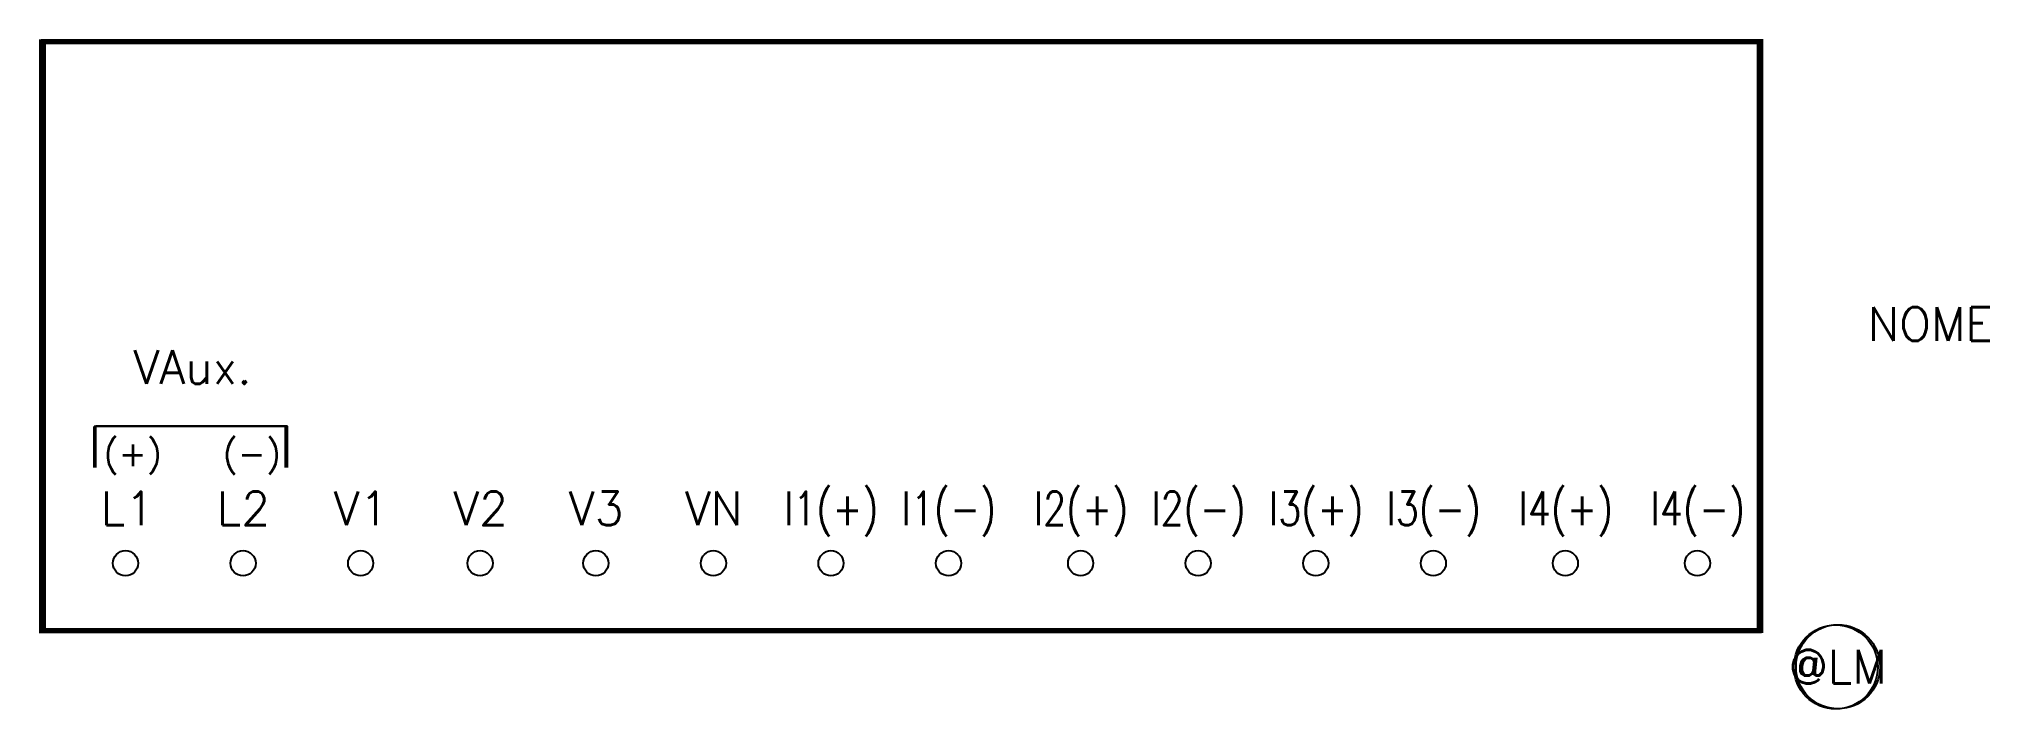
# Model space of a CAD drawing. Header units: millimetres. Extents: x 0 to 116, y -40 to 0.
import ezdxf
from ezdxf.enums import TextEntityAlignment as Align

# ---------------------------------------------------------------- set-up
doc = ezdxf.new("R2010")
doc.units = ezdxf.units.MM
doc.styles.add('ROMANS', font='romans', dxfattribs={"height": 0.2})

# ---------------------------------------------------------------- blocks, each defined once
blk = doc.blocks.new('MEDIDOR_PM820')
for p, q in [((14.53, -22.89), (3.13, -22.89)), ((3.13, -25.33), (3.13, -22.89)), ((14.53, -25.33), (14.53, -22.89))]:
    blk.add_line(p, q)
at = {"color": 5, "const_width": 0.3}
blk.add_lwpolyline([(0, 0), (102.25, 0), (102.25, -35.04), (0, -35.04)], close=True, dxfattribs=at)
for centre, radius in [((5, -31.03), 0.75), ((12, -31.03), 0.75), ((19, -31.03), 0.75), ((26.11, -31.03), 0.75), ((33, -31.03), 0.75), ((40, -31.03), 0.75), ((47, -31.03), 0.75), ((54, -31.03), 0.75), ((61.86, -31.03), 0.75), ((68.86, -31.03), 0.75), ((75.86, -31.03), 0.75), ((82.86, -31.03), 0.75), ((90.72, -31.03), 0.75), ((98.58, -31.03), 0.75), ((106.82, -37.2), 2.5)]:
    blk.add_circle(centre, radius)

msp = doc.modelspace()

# ---------------------------------------------------------------- linework, layer by layer
for p, q in [((14.44, -23.48), (3.03, -23.48)), ((3.03, -25.93), (3.03, -23.48)), ((14.44, -25.93), (14.44, -23.48))]:
    msp.add_line(p, q)
at = {"color": 5, "const_width": 0.3}
msp.add_lwpolyline([(-0.09, -0.59), (102.15, -0.59), (102.15, -35.63), (-0.09, -35.63)], close=True, dxfattribs=at)
msp.add_circle((106.74, -37.79), 2.5)

# ---------------------------------------------------------------- block references
msp.add_blockref('MEDIDOR_PM820', (-0.21, -0.6))

# ---------------------------------------------------------------- texts
at = {"style": 'ROMANS'}
msp.add_text('VAux.', height=2, dxfattribs=at).set_placement((5.27, -19.96), align=Align.MIDDLE_LEFT)
for s, p in [('(+)', (5.22, -25.85)), ('(-)', (12.31, -25.85))]:
    msp.add_text(s, height=1.5, dxfattribs=at).set_placement(p, align=Align.CENTER)
at = {"color": 7, "style": 'ROMANS', "flags": 4}
msp.add_attdef('NOME', text='NOME', height=2, dxfattribs=at).set_placement((112.23, -17.4), align=Align.MIDDLE_CENTER)
at = {"style": 'ROMANS', "flags": 4}
for tag, text, p in [('L1', 'L1', (4.9, -28.37)), ('L2', 'L2', (11.81, -28.37)), ('V1', 'V1', (18.81, -28.37)), ('V2', 'V2', (25.93, -28.37)), ('V3', 'V3', (32.81, -28.37)), ('VN', 'VN', (39.81, -28.37)), ('@LM', '@LM', (106.73, -37.79))]:
    msp.add_attdef(tag, text=text, height=2, dxfattribs=at).set_placement(p, align=Align.MIDDLE_CENTER)
at = {"style": 'ROMANS', "width": 0.8, "flags": 4}
for tag, text, p in [('I1(+)', 'I1(+)', (46.81, -28.37)), ('I1(-)', 'I1(-)', (53.81, -28.37)), ('I2(+)', 'I2(+)', (61.68, -28.37)), ('I2(-)', 'I2(-)', (68.68, -28.37)), ('I3(+)', 'I3(+)', (75.68, -28.37)), ('I3(-)', 'I3(-)', (82.68, -28.37)), ('I4(+)', 'I4(+)', (90.54, -28.37)), ('I4(-)', 'I4(-)', (98.4, -28.37))]:
    msp.add_attdef(tag, text=text, height=2, dxfattribs=at).set_placement(p, align=Align.MIDDLE_CENTER)

doc.saveas('drawing.dxf')
